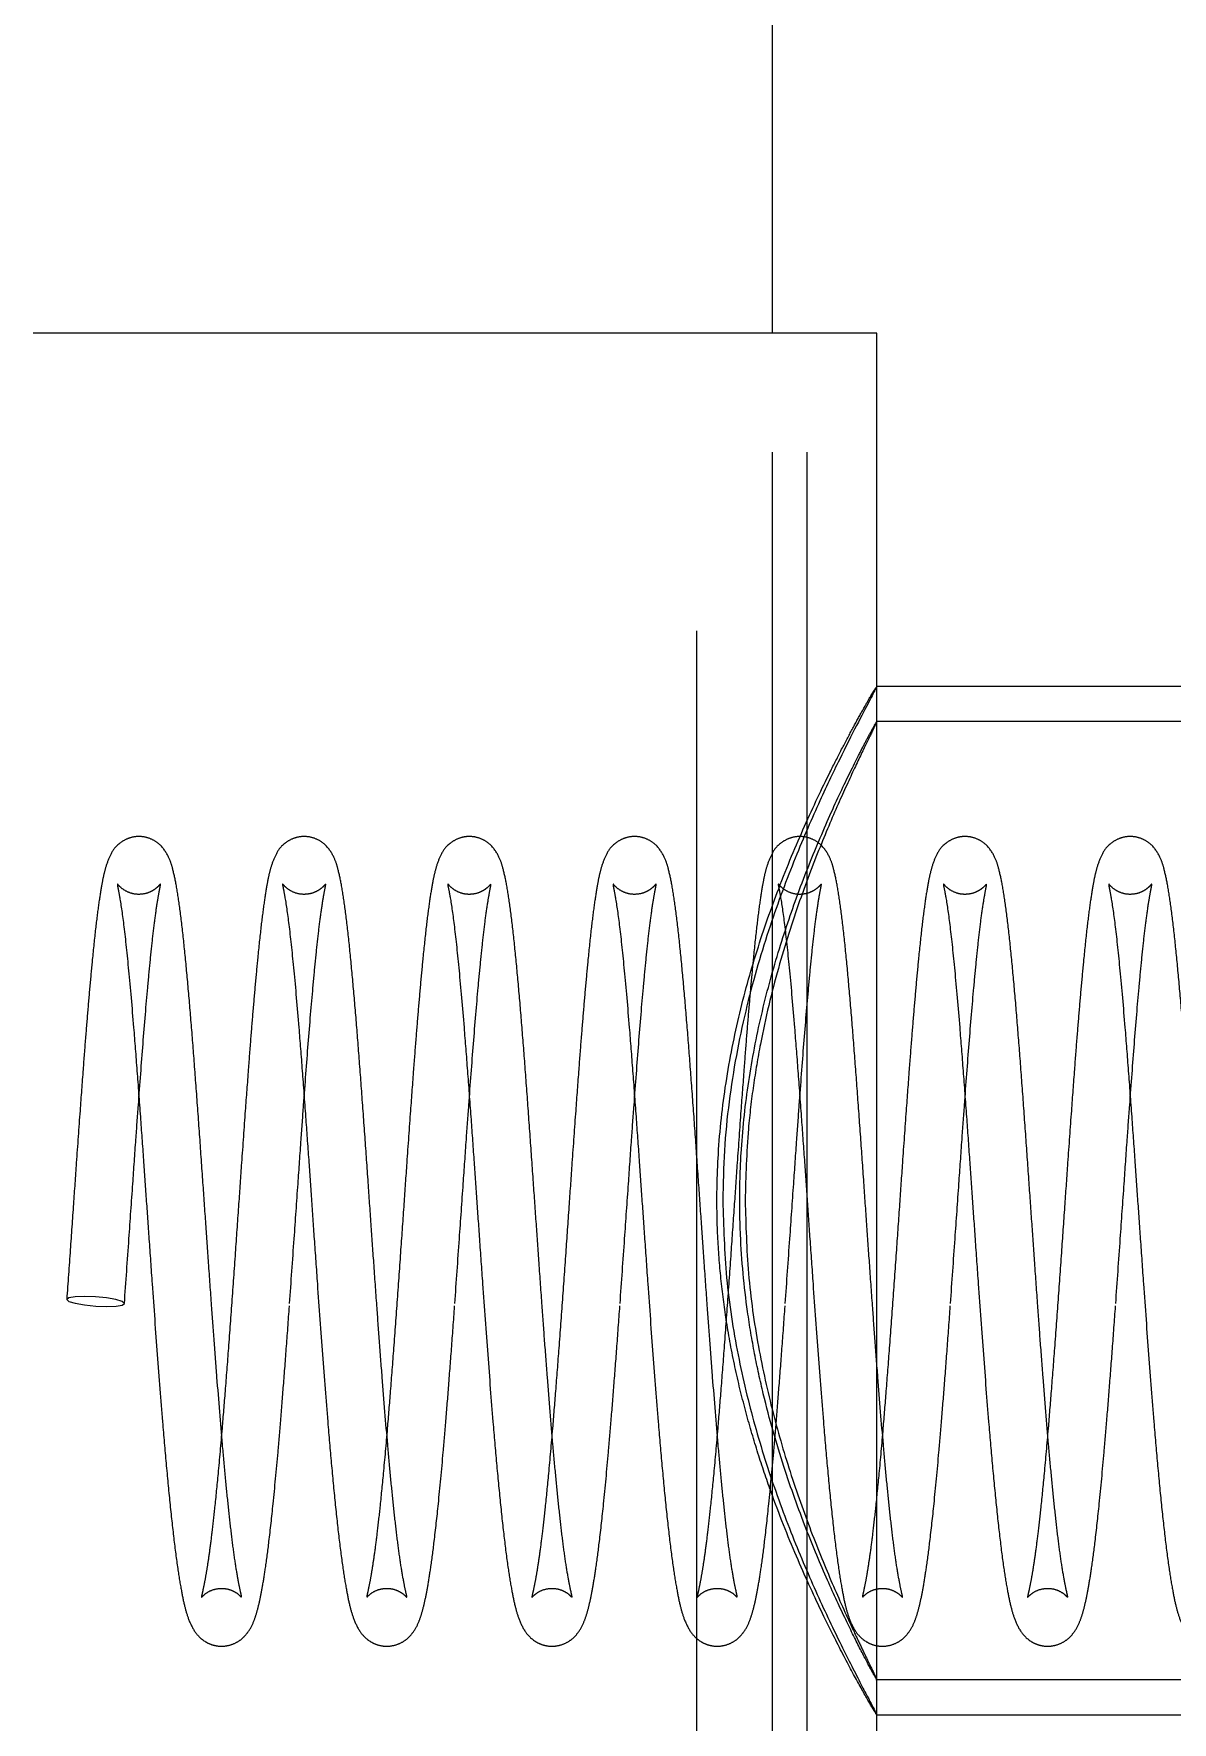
# Model space of a CAD drawing. Header units: millimetres. Extents: x 122 to 2816, y -707 to 556.
# Drawn here: x 668.119 to 669.014, y 294.078 to 295.405 of the extents above; entities that cross this region are included whole.
import ezdxf

# ---------------------------------------------------------------- set-up
doc = ezdxf.new("R2010")
doc.units = ezdxf.units.MM
doc.linetypes.add('HIDDEN', pattern=[1.905, 1.27, -0.635])

msp = doc.modelspace()

# ---------------------------------------------------------------- linework, layer by layer
at = {"color": 7, "linetype": 'HIDDEN', "lineweight": 18}
for p, q in [((668.640044, 291.76111), (668.640044, 298.942928)), ((668.699589, 293.806565), (668.699589, 295.170201)), ((668.726862, 293.806565), (668.726862, 295.170201)), ((668.781408, 294.892474), (668.781281, 294.892474)), ((668.781281, 294.892268), (668.781366, 294.892378)), ((668.781408, 294.863666), (668.781408, 294.892474)), ((668.781408, 294.084313), (668.781408, 294.892453)), ((671.385383, 294.864747), (668.780934, 294.864747)), ((668.780779, 294.112019), (671.385383, 294.112019)), ((668.781408, 294.084292), (668.781408, 294.113335)), ((668.78122, 294.08465), (668.781189, 294.084663)), ((668.781189, 294.084292), (668.781408, 294.084292))]:
    msp.add_line(p, q, dxfattribs=at)
at = {"color": 7, "linetype": 'Continuous', "lineweight": 25}
for p, q in [((668.699589, 295.170201), (668.699589, 296.079292)), ((668.781408, 295.170201), (668.118285, 295.170201)), ((668.781408, 294.892453), (668.781408, 295.170201)), ((671.29484, 294.892474), (668.781408, 294.892474)), ((668.781408, 293.806565), (668.781408, 294.084313)), ((668.781408, 294.084292), (671.29484, 294.084292))]:
    msp.add_line(p, q, dxfattribs=at)
at = {"color": 7, "linetype": 'HIDDEN', "lineweight": 18, "flags": 128}
msp.add_lwpolyline([(668.167556, 294.405428), (668.176221, 294.405105), (668.183548, 294.405385), (668.188421, 294.406224), (668.190098, 294.407495), (668.188323, 294.409005), (668.183367, 294.410523), (668.175985, 294.411818), (668.167299, 294.412694), (668.158634, 294.413017), (668.151307, 294.412737), (668.146434, 294.411898), (668.144757, 294.410627), (668.146532, 294.409117), (668.151488, 294.407599), (668.15887, 294.406304), (668.167556, 294.405428)], dxfattribs=at)
at = {"color": 7, "linetype": 'HIDDEN', "lineweight": 18}
for points, knots in [([(668.781051, 294.08472), (668.779953, 294.086484), (668.777725, 294.090064), (668.768363, 294.106554), (668.755299, 294.130761), (668.738711, 294.163518), (668.719473, 294.205125), (668.702386, 294.247481), (668.689188, 294.285736), (668.679674, 294.317318), (668.671182, 294.35097), (668.664437, 294.385015), (668.659599, 294.418823), (668.656621, 294.452227), (668.65551, 294.486568), (668.656611, 294.52872), (668.661732, 294.578226), (668.672473, 294.633284), (668.687119, 294.685805), (668.705036, 294.73661), (668.725048, 294.784274), (668.741867, 294.819504), (668.754075, 294.843469), (668.762441, 294.859265), (668.769599, 294.872333), (668.776878, 294.885223), (668.77923, 294.889092), (668.780717, 294.891539)], [0, 0, 0, 0, 0.04761776, 0.0965987, 0.14482329, 0.1941918, 0.24773546, 0.30258176, 0.33160059, 0.36083586, 0.39081037, 0.42107292, 0.44762821, 0.47442539, 0.50203432, 0.52994032, 0.57542103, 0.62213494, 0.66962424, 0.7181372, 0.77333046, 0.82995174, 0.85884131, 0.88796095, 0.91786088, 0.94805651, 1, 1, 1, 1]), ([(668.780985, 294.112583), (668.779923, 294.114422), (668.777769, 294.118151), (668.769212, 294.13437), (668.757409, 294.158013), (668.742607, 294.18982), (668.725688, 294.230021), (668.70793, 294.279017), (668.6943, 294.326298), (668.685214, 294.367915), (668.678238, 294.409365), (668.674236, 294.451671), (668.673493, 294.493477), (668.674844, 294.532803), (668.679729, 294.579403), (668.689613, 294.631597), (668.702888, 294.6813), (668.718838, 294.728772), (668.736295, 294.772609), (668.753443, 294.810602), (668.765585, 294.835211), (668.773076, 294.849728), (668.778695, 294.860277), (668.780217, 294.862855), (668.781183, 294.864491)], [0, 0, 0, 0, 0.0480685, 0.09750488, 0.14630499, 0.19628244, 0.24996506, 0.30499952, 0.36232768, 0.39185785, 0.4216684, 0.47421629, 0.50138098, 0.52881459, 0.57514629, 0.62272081, 0.67128269, 0.72093723, 0.77612406, 0.83279542, 0.88966211, 0.91899137, 0.94860314, 1, 1, 1, 1]), ([(668.780859, 294.863666), (668.78082, 294.86343), (668.780731, 294.862897), (668.775141, 294.851482), (668.765854, 294.832261), (668.753074, 294.804691), (668.737665, 294.768914), (668.720597, 294.724518), (668.703618, 294.671668), (668.691521, 294.621727), (668.684298, 294.578772), (668.679322, 294.537823), (668.678537, 294.507294), (668.678051, 294.488383)], [0, 0, 0, 0, 0.07380462, 0.16715002, 0.26301598, 0.36028347, 0.45986848, 0.56739627, 0.67777495, 0.78940171, 0.84702489, 0.90523757, 1, 1, 1, 1]), ([(668.274627, 294.41069), (668.2737, 294.39785), (668.271919, 294.373184), (668.269299, 294.339353), (668.266611, 294.305998), (668.26387, 294.275094), (668.261192, 294.248343), (668.258971, 294.228313), (668.257018, 294.212919), (668.25523, 294.200647), (668.253586, 294.190859), (668.251969, 294.182842), (668.250933, 294.178205), (668.250397, 294.176086), (668.251689, 294.177613), (668.255851, 294.181097), (668.261885, 294.183396), (668.268145, 294.183776), (668.273656, 294.18254), (668.278852, 294.17978), (668.281376, 294.177294), (668.282445, 294.1763), (668.282043, 294.17822), (668.280567, 294.184605), (668.278371, 294.196351), (668.276057, 294.21184), (668.273788, 294.230024), (668.271572, 294.250272), (668.269366, 294.272421), (668.266467, 294.304389), (668.263586, 294.340049), (668.260735, 294.377438), (668.25856, 294.407471), (668.256383, 294.438165), (668.254096, 294.470615), (668.251791, 294.503811), (668.249339, 294.538954), (668.246752, 294.574504), (668.244201, 294.608656), (668.241629, 294.640541), (668.239006, 294.669968), (668.236359, 294.696636), (668.233602, 294.719206), (668.230965, 294.736686), (668.2282, 294.748901), (668.225917, 294.756744), (668.220925, 294.765595), (668.214633, 294.771021), (668.207198, 294.774261), (668.199283, 294.774751), (668.191796, 294.772836), (668.183263, 294.767223), (668.179294, 294.76077), (668.175642, 294.751942), (668.173549, 294.743258), (668.171903, 294.734676), (668.169889, 294.722007), (668.167501, 294.703323), (668.165242, 294.681813), (668.163137, 294.659466), (668.161288, 294.638238), (668.159453, 294.615632), (668.157458, 294.589473), (668.155045, 294.556967), (668.152519, 294.521376), (668.149976, 294.484634), (668.147445, 294.4486), (668.145679, 294.423679), (668.144759, 294.41069)], [0, 0, 0, 0, 0.020869, 0.04009138, 0.05753385, 0.08056962, 0.09982051, 0.11531134, 0.12922959, 0.14230682, 0.15449448, 0.16627305, 0.17972914, 0.19501724, 0.20290581, 0.2105699, 0.21783493, 0.22346301, 0.22811497, 0.23170506, 0.23847239, 0.24920818, 0.26323757, 0.27882895, 0.29600433, 0.31331314, 0.32999583, 0.34610752, 0.36180352, 0.37754137, 0.4093354, 0.42540705, 0.44040823, 0.45842089, 0.47461431, 0.49208849, 0.51150747, 0.53182258, 0.55205363, 0.57233732, 0.59307568, 0.61441858, 0.6365678, 0.65798953, 0.67722326, 0.69046511, 0.70421176, 0.71133263, 0.71771604, 0.72319244, 0.72872031, 0.73514734, 0.7497892, 0.76401568, 0.77562123, 0.78561077, 0.80253316, 0.82172435, 0.84234366, 0.85744873, 0.87213442, 0.88634117, 0.90122014, 0.91998513, 0.94269541, 0.96000639, 0.97915427, 1, 1, 1, 1]), ([(668.404495, 294.41069), (668.403568, 294.39785), (668.401787, 294.373184), (668.399167, 294.339353), (668.396479, 294.305998), (668.393738, 294.275094), (668.39106, 294.248343), (668.388839, 294.228313), (668.386886, 294.212919), (668.385098, 294.200647), (668.383454, 294.190859), (668.381837, 294.182842), (668.380801, 294.178205), (668.380265, 294.176086), (668.381557, 294.177613), (668.385719, 294.181097), (668.391753, 294.183396), (668.398013, 294.183776), (668.403524, 294.18254), (668.40872, 294.17978), (668.411244, 294.177294), (668.412313, 294.1763), (668.411911, 294.17822), (668.410435, 294.184605), (668.408239, 294.196351), (668.405925, 294.21184), (668.403656, 294.230024), (668.40144, 294.250272), (668.399234, 294.272421), (668.396335, 294.304389), (668.393454, 294.340049), (668.390603, 294.377438), (668.388428, 294.407471), (668.386251, 294.438165), (668.383964, 294.470615), (668.381659, 294.503811), (668.379207, 294.538954), (668.37662, 294.574504), (668.374069, 294.608656), (668.371497, 294.640541), (668.368874, 294.669968), (668.366227, 294.696636), (668.36347, 294.719206), (668.360833, 294.736686), (668.358068, 294.748901), (668.355785, 294.756744), (668.350793, 294.765595), (668.344501, 294.771021), (668.337066, 294.774261), (668.329151, 294.774751), (668.321664, 294.772836), (668.313131, 294.767223), (668.309162, 294.76077), (668.30551, 294.751942), (668.303417, 294.743258), (668.301771, 294.734676), (668.299757, 294.722007), (668.297369, 294.703323), (668.29511, 294.681813), (668.293005, 294.659466), (668.291156, 294.638238), (668.289321, 294.615632), (668.287326, 294.589473), (668.284913, 294.556967), (668.282387, 294.521376), (668.279844, 294.484634), (668.277313, 294.4486), (668.275547, 294.423679), (668.274627, 294.41069)], [0, 0, 0, 0, 0.020869, 0.04009138, 0.05753385, 0.08056962, 0.09982051, 0.11531134, 0.12922959, 0.14230682, 0.15449448, 0.16627305, 0.17972914, 0.19501724, 0.20290581, 0.2105699, 0.21783493, 0.22346301, 0.22811497, 0.23170506, 0.23847239, 0.24920818, 0.26323757, 0.27882895, 0.29600433, 0.31331314, 0.32999583, 0.34610752, 0.36180352, 0.37754137, 0.4093354, 0.42540705, 0.44040823, 0.45842089, 0.47461431, 0.49208849, 0.51150747, 0.53182258, 0.55205363, 0.57233732, 0.59307568, 0.61441858, 0.6365678, 0.65798953, 0.67722326, 0.69046511, 0.70421176, 0.71133263, 0.71771604, 0.72319244, 0.72872031, 0.73514734, 0.7497892, 0.76401568, 0.77562123, 0.78561077, 0.80253316, 0.82172435, 0.84234366, 0.85744873, 0.87213442, 0.88634117, 0.90122014, 0.91998513, 0.94269541, 0.96000639, 0.97915427, 1, 1, 1, 1]), ([(668.534363, 294.41069), (668.533436, 294.39785), (668.531655, 294.373184), (668.529035, 294.339353), (668.526347, 294.305998), (668.523606, 294.275094), (668.520928, 294.248343), (668.518707, 294.228313), (668.516754, 294.212919), (668.514966, 294.200647), (668.513322, 294.190859), (668.511705, 294.182842), (668.510669, 294.178205), (668.510133, 294.176086), (668.511425, 294.177613), (668.515587, 294.181097), (668.521621, 294.183396), (668.527882, 294.183776), (668.533392, 294.18254), (668.538588, 294.17978), (668.541112, 294.177294), (668.542181, 294.1763), (668.541779, 294.17822), (668.540303, 294.184605), (668.538107, 294.196351), (668.535793, 294.21184), (668.533524, 294.230024), (668.531308, 294.250272), (668.529102, 294.272421), (668.526203, 294.304389), (668.523322, 294.340049), (668.520471, 294.377438), (668.518296, 294.407471), (668.516119, 294.438165), (668.513832, 294.470615), (668.511527, 294.503811), (668.509075, 294.538954), (668.506488, 294.574504), (668.503937, 294.608656), (668.501365, 294.640541), (668.498742, 294.669968), (668.496095, 294.696636), (668.493338, 294.719206), (668.490701, 294.736686), (668.487936, 294.748901), (668.485653, 294.756744), (668.480661, 294.765595), (668.474369, 294.771021), (668.466935, 294.774261), (668.459019, 294.774751), (668.451532, 294.772836), (668.442999, 294.767223), (668.43903, 294.76077), (668.435378, 294.751942), (668.433285, 294.743258), (668.431639, 294.734676), (668.429625, 294.722007), (668.427237, 294.703323), (668.424978, 294.681813), (668.422874, 294.659466), (668.421024, 294.638238), (668.419189, 294.615632), (668.417194, 294.589473), (668.414781, 294.556967), (668.412255, 294.521376), (668.409712, 294.484634), (668.407181, 294.4486), (668.405415, 294.423679), (668.404495, 294.41069)], [0, 0, 0, 0, 0.020869, 0.04009138, 0.05753385, 0.08056962, 0.09982051, 0.11531134, 0.12922959, 0.14230682, 0.15449448, 0.16627305, 0.17972914, 0.19501724, 0.20290581, 0.2105699, 0.21783493, 0.22346301, 0.22811497, 0.23170506, 0.23847239, 0.24920818, 0.26323757, 0.27882895, 0.29600433, 0.31331314, 0.32999583, 0.34610752, 0.36180352, 0.37754137, 0.4093354, 0.42540705, 0.44040823, 0.45842089, 0.47461431, 0.49208849, 0.51150747, 0.53182258, 0.55205363, 0.57233732, 0.59307568, 0.61441858, 0.6365678, 0.65798953, 0.67722326, 0.69046511, 0.70421176, 0.71133263, 0.71771604, 0.72319244, 0.72872031, 0.73514734, 0.7497892, 0.76401568, 0.77562123, 0.78561077, 0.80253316, 0.82172435, 0.84234366, 0.85744873, 0.87213442, 0.88634117, 0.90122014, 0.91998513, 0.94269541, 0.96000639, 0.97915427, 1, 1, 1, 1]), ([(668.664231, 294.41069), (668.663304, 294.39785), (668.661523, 294.373184), (668.658903, 294.339353), (668.656215, 294.305998), (668.653474, 294.275094), (668.650796, 294.248343), (668.648575, 294.228313), (668.646622, 294.212919), (668.644834, 294.200647), (668.64319, 294.190859), (668.641573, 294.182842), (668.640537, 294.178205), (668.640001, 294.176086), (668.641293, 294.177613), (668.645455, 294.181097), (668.651489, 294.183396), (668.65775, 294.183776), (668.66326, 294.18254), (668.668456, 294.17978), (668.67098, 294.177294), (668.672049, 294.1763), (668.671647, 294.17822), (668.670171, 294.184605), (668.667975, 294.196351), (668.665661, 294.21184), (668.663392, 294.230024), (668.661176, 294.250272), (668.65897, 294.272421), (668.656071, 294.304389), (668.65319, 294.340049), (668.650339, 294.377438), (668.648164, 294.407471), (668.645987, 294.438165), (668.6437, 294.470615), (668.641395, 294.503811), (668.638943, 294.538954), (668.636356, 294.574504), (668.633805, 294.608656), (668.631233, 294.640541), (668.62861, 294.669968), (668.625963, 294.696636), (668.623206, 294.719206), (668.620569, 294.736686), (668.617804, 294.748901), (668.615521, 294.756744), (668.610529, 294.765595), (668.604237, 294.771021), (668.596803, 294.774261), (668.588887, 294.774751), (668.5814, 294.772836), (668.572867, 294.767223), (668.568898, 294.76077), (668.565246, 294.751942), (668.563153, 294.743258), (668.561507, 294.734676), (668.559493, 294.722007), (668.557105, 294.703323), (668.554846, 294.681813), (668.552742, 294.659466), (668.550892, 294.638238), (668.549057, 294.615632), (668.547062, 294.589473), (668.544649, 294.556967), (668.542123, 294.521376), (668.53958, 294.484634), (668.537049, 294.4486), (668.535283, 294.423679), (668.534363, 294.41069)], [0, 0, 0, 0, 0.020869, 0.04009138, 0.05753385, 0.08056962, 0.09982051, 0.11531134, 0.12922959, 0.14230682, 0.15449448, 0.16627305, 0.17972914, 0.19501724, 0.20290581, 0.2105699, 0.21783493, 0.22346301, 0.22811497, 0.23170506, 0.23847239, 0.24920818, 0.26323757, 0.27882895, 0.29600433, 0.31331314, 0.32999583, 0.34610752, 0.36180352, 0.37754137, 0.4093354, 0.42540705, 0.44040823, 0.45842089, 0.47461431, 0.49208849, 0.51150747, 0.53182258, 0.55205363, 0.57233732, 0.59307568, 0.61441858, 0.6365678, 0.65798953, 0.67722326, 0.69046511, 0.70421176, 0.71133263, 0.71771604, 0.72319244, 0.72872031, 0.73514734, 0.7497892, 0.76401568, 0.77562123, 0.78561077, 0.80253316, 0.82172435, 0.84234366, 0.85744873, 0.87213442, 0.88634117, 0.90122014, 0.91998513, 0.94269541, 0.96000639, 0.97915427, 1, 1, 1, 1]), ([(668.794099, 294.41069), (668.793172, 294.39785), (668.791391, 294.373184), (668.788771, 294.339353), (668.786083, 294.305998), (668.783342, 294.275094), (668.780664, 294.248343), (668.778443, 294.228313), (668.77649, 294.212919), (668.774702, 294.200647), (668.773058, 294.190859), (668.771441, 294.182842), (668.770405, 294.178205), (668.769869, 294.176086), (668.771161, 294.177613), (668.775323, 294.181097), (668.781357, 294.183396), (668.787618, 294.183776), (668.793128, 294.18254), (668.798324, 294.17978), (668.800848, 294.177294), (668.801917, 294.1763), (668.801515, 294.17822), (668.800039, 294.184605), (668.797843, 294.196351), (668.795529, 294.21184), (668.79326, 294.230024), (668.791044, 294.250272), (668.788838, 294.272421), (668.785939, 294.304389), (668.783058, 294.340049), (668.780207, 294.377438), (668.778032, 294.407471), (668.775855, 294.438165), (668.773568, 294.470615), (668.771263, 294.503811), (668.768811, 294.538954), (668.766224, 294.574504), (668.763673, 294.608656), (668.761101, 294.640541), (668.758478, 294.669968), (668.755831, 294.696636), (668.753074, 294.719206), (668.750437, 294.736686), (668.747672, 294.748901), (668.745389, 294.756744), (668.740397, 294.765595), (668.734105, 294.771021), (668.726671, 294.774261), (668.718755, 294.774751), (668.711268, 294.772836), (668.702735, 294.767223), (668.698766, 294.76077), (668.695114, 294.751942), (668.693021, 294.743258), (668.691375, 294.734676), (668.689361, 294.722007), (668.686973, 294.703323), (668.684714, 294.681813), (668.68261, 294.659466), (668.68076, 294.638238), (668.678925, 294.615632), (668.67693, 294.589473), (668.674517, 294.556967), (668.671991, 294.521376), (668.669448, 294.484634), (668.666917, 294.4486), (668.665151, 294.423679), (668.664231, 294.41069)], [0, 0, 0, 0, 0.020869, 0.04009138, 0.05753385, 0.08056962, 0.09982051, 0.11531134, 0.12922959, 0.14230682, 0.15449448, 0.16627305, 0.17972914, 0.19501724, 0.20290581, 0.2105699, 0.21783493, 0.22346301, 0.22811497, 0.23170506, 0.23847239, 0.24920818, 0.26323757, 0.27882895, 0.29600433, 0.31331314, 0.32999583, 0.34610752, 0.36180352, 0.37754137, 0.4093354, 0.42540705, 0.44040823, 0.45842089, 0.47461431, 0.49208849, 0.51150747, 0.53182258, 0.55205363, 0.57233732, 0.59307568, 0.61441858, 0.6365678, 0.65798953, 0.67722326, 0.69046511, 0.70421176, 0.71133263, 0.71771604, 0.72319244, 0.72872031, 0.73514734, 0.7497892, 0.76401568, 0.77562123, 0.78561077, 0.80253316, 0.82172435, 0.84234366, 0.85744873, 0.87213442, 0.88634117, 0.90122014, 0.91998513, 0.94269541, 0.96000639, 0.97915427, 1, 1, 1, 1]), ([(668.923967, 294.41069), (668.92304, 294.39785), (668.921259, 294.373184), (668.918639, 294.339353), (668.915951, 294.305998), (668.91321, 294.275094), (668.910532, 294.248343), (668.908311, 294.228313), (668.906358, 294.212919), (668.90457, 294.200647), (668.902926, 294.190859), (668.901309, 294.182842), (668.900273, 294.178205), (668.899737, 294.176086), (668.901029, 294.177613), (668.905191, 294.181097), (668.911225, 294.183396), (668.917486, 294.183776), (668.922996, 294.18254), (668.928192, 294.17978), (668.930716, 294.177294), (668.931785, 294.1763), (668.931383, 294.17822), (668.929907, 294.184605), (668.927711, 294.196351), (668.925397, 294.21184), (668.923128, 294.230024), (668.920912, 294.250272), (668.918706, 294.272421), (668.915807, 294.304389), (668.912926, 294.340049), (668.910075, 294.377438), (668.9079, 294.407471), (668.905723, 294.438165), (668.903436, 294.470615), (668.901131, 294.503811), (668.89868, 294.538954), (668.896092, 294.574504), (668.893541, 294.608656), (668.890969, 294.640541), (668.888346, 294.669968), (668.885699, 294.696636), (668.882942, 294.719206), (668.880305, 294.736686), (668.87754, 294.748901), (668.875257, 294.756744), (668.870265, 294.765595), (668.863973, 294.771021), (668.856539, 294.774261), (668.848623, 294.774751), (668.841136, 294.772836), (668.832603, 294.767223), (668.828634, 294.76077), (668.824982, 294.751942), (668.822889, 294.743258), (668.821243, 294.734676), (668.819229, 294.722007), (668.816841, 294.703323), (668.814582, 294.681813), (668.812478, 294.659466), (668.810628, 294.638238), (668.808793, 294.615632), (668.806798, 294.589473), (668.804385, 294.556967), (668.801859, 294.521376), (668.799316, 294.484634), (668.796785, 294.4486), (668.795019, 294.423679), (668.794099, 294.41069)], [0, 0, 0, 0, 0.020869, 0.04009138, 0.05753385, 0.08056962, 0.09982051, 0.11531134, 0.12922959, 0.14230682, 0.15449448, 0.16627305, 0.17972914, 0.19501724, 0.20290581, 0.2105699, 0.21783493, 0.22346301, 0.22811497, 0.23170506, 0.23847239, 0.24920818, 0.26323757, 0.27882895, 0.29600433, 0.31331314, 0.32999583, 0.34610752, 0.36180352, 0.37754137, 0.4093354, 0.42540705, 0.44040823, 0.45842089, 0.47461431, 0.49208849, 0.51150747, 0.53182258, 0.55205363, 0.57233732, 0.59307568, 0.61441858, 0.6365678, 0.65798953, 0.67722326, 0.69046511, 0.70421176, 0.71133263, 0.71771604, 0.72319244, 0.72872031, 0.73514734, 0.7497892, 0.76401568, 0.77562123, 0.78561077, 0.80253316, 0.82172435, 0.84234366, 0.85744873, 0.87213442, 0.88634117, 0.90122014, 0.91998513, 0.94269541, 0.96000639, 0.97915427, 1, 1, 1, 1]), ([(669.053835, 294.41069), (669.052908, 294.39785), (669.051127, 294.373184), (669.048507, 294.339353), (669.045819, 294.305998), (669.043078, 294.275094), (669.0404, 294.248343), (669.038179, 294.228313), (669.036227, 294.212919), (669.034438, 294.200647), (669.032794, 294.190859), (669.031177, 294.182842), (669.030141, 294.178205), (669.029605, 294.176086), (669.030897, 294.177613), (669.035059, 294.181097), (669.041093, 294.183396), (669.047354, 294.183776), (669.052864, 294.18254), (669.05806, 294.17978), (669.060584, 294.177294), (669.061653, 294.1763), (669.061251, 294.17822), (669.059775, 294.184605), (669.057579, 294.196351), (669.055265, 294.21184), (669.052996, 294.230024), (669.05078, 294.250272), (669.048574, 294.272421), (669.045675, 294.304389), (669.042794, 294.340049), (669.039943, 294.377438), (669.037768, 294.407471), (669.035591, 294.438165), (669.033304, 294.470615), (669.030999, 294.503811), (669.028548, 294.538954), (669.02596, 294.574504), (669.023409, 294.608656), (669.020837, 294.640541), (669.018214, 294.669968), (669.015567, 294.696636), (669.01281, 294.719206), (669.010173, 294.736686), (669.007408, 294.748901), (669.005125, 294.756744), (669.000133, 294.765595), (668.993841, 294.771021), (668.986407, 294.774261), (668.978491, 294.774751), (668.971004, 294.772836), (668.962471, 294.767223), (668.958502, 294.76077), (668.95485, 294.751942), (668.952757, 294.743258), (668.951111, 294.734676), (668.949097, 294.722007), (668.946709, 294.703323), (668.94445, 294.681813), (668.942346, 294.659466), (668.940496, 294.638238), (668.938661, 294.615632), (668.936666, 294.589473), (668.934253, 294.556967), (668.931727, 294.521376), (668.929184, 294.484634), (668.926653, 294.4486), (668.924887, 294.423679), (668.923967, 294.41069)], [0, 0, 0, 0, 0.020869, 0.04009138, 0.05753385, 0.08056962, 0.09982051, 0.11531134, 0.12922959, 0.14230682, 0.15449448, 0.16627305, 0.17972914, 0.19501724, 0.20290581, 0.2105699, 0.21783493, 0.22346301, 0.22811497, 0.23170506, 0.23847239, 0.24920818, 0.26323757, 0.27882895, 0.29600433, 0.31331314, 0.32999583, 0.34610752, 0.36180352, 0.37754137, 0.4093354, 0.42540705, 0.44040823, 0.45842089, 0.47461431, 0.49208849, 0.51150747, 0.53182258, 0.55205363, 0.57233732, 0.59307568, 0.61441858, 0.6365678, 0.65798953, 0.67722326, 0.69046511, 0.70421176, 0.71133263, 0.71771604, 0.72319244, 0.72872031, 0.73514734, 0.7497892, 0.76401568, 0.77562123, 0.78561077, 0.80253316, 0.82172435, 0.84234366, 0.85744873, 0.87213442, 0.88634117, 0.90122014, 0.91998513, 0.94269541, 0.96000639, 0.97915427, 1, 1, 1, 1]), ([(668.190096, 294.407432), (668.191298, 294.424389), (668.193521, 294.45576), (668.196549, 294.49917), (668.198986, 294.534196), (668.201692, 294.571521), (668.204785, 294.612948), (668.20789, 294.649984), (668.210415, 294.676645), (668.212348, 294.695234), (668.214338, 294.711566), (668.216324, 294.725015), (668.217978, 294.733772), (668.218637, 294.737172), (668.218287, 294.737015), (668.216504, 294.735102), (668.214724, 294.733464), (668.211265, 294.731154), (668.206349, 294.729281), (668.199944, 294.728749), (668.193562, 294.73016), (668.18794, 294.733498), (668.18505, 294.736768), (668.184686, 294.737079), (668.184437, 294.73671), (668.185038, 294.734076), (668.18693, 294.724226), (668.189792, 294.704346), (668.193415, 294.669964), (668.196896, 294.630403), (668.199961, 294.590843), (668.202556, 294.555691), (668.204981, 294.521818), (668.207207, 294.489621), (668.209485, 294.457006), (668.212403, 294.415706), (668.215913, 294.366657), (668.219624, 294.31951), (668.222887, 294.281092), (668.225854, 294.250216), (668.228889, 294.222319), (668.231857, 294.199468), (668.234755, 294.181994), (668.237101, 294.170479), (668.240315, 294.159186), (668.244724, 294.149925), (668.250467, 294.143351), (668.257524, 294.139576), (668.263687, 294.138004), (668.270399, 294.13802), (668.278142, 294.140629), (668.283204, 294.144391), (668.288441, 294.150269), (668.291904, 294.157462), (668.294315, 294.164806), (668.296696, 294.174427), (668.298851, 294.185744), (668.301197, 294.20048), (668.303962, 294.221383), (668.30722, 294.25119), (668.310317, 294.283806), (668.312995, 294.315639), (668.315213, 294.343437), (668.317572, 294.374235), (668.319153, 294.39617), (668.319964, 294.407432)], [0, 0, 0, 0, 0.02709918, 0.05013506, 0.069032, 0.08412927, 0.11284598, 0.14260399, 0.1581783, 0.17432914, 0.19117147, 0.20859139, 0.22510071, 0.24002201, 0.25294536, 0.25773198, 0.26130913, 0.2644084, 0.26844619, 0.27311308, 0.27903902, 0.285741, 0.29249435, 0.29935424, 0.30623865, 0.31992268, 0.33345239, 0.36174048, 0.39209497, 0.42355142, 0.44477071, 0.46568063, 0.48443131, 0.50083581, 0.5176178, 0.53637714, 0.56653202, 0.59684393, 0.61719809, 0.63830944, 0.66004579, 0.68179037, 0.70094163, 0.71730394, 0.73064042, 0.74635026, 0.76015047, 0.76521678, 0.76969456, 0.7751261, 0.78154292, 0.78825051, 0.79495616, 0.80806983, 0.82120917, 0.83457861, 0.84825608, 0.86338232, 0.88251478, 0.9056937, 0.93307106, 0.94824074, 0.96446583, 0.98175499, 1, 1, 1, 1]), ([(668.319964, 294.407432), (668.321166, 294.424389), (668.323389, 294.45576), (668.326417, 294.49917), (668.328854, 294.534196), (668.33156, 294.571521), (668.334653, 294.612948), (668.337758, 294.649984), (668.340283, 294.676645), (668.342216, 294.695234), (668.344206, 294.711566), (668.346192, 294.725015), (668.347846, 294.733772), (668.348505, 294.737172), (668.348155, 294.737015), (668.346372, 294.735102), (668.344592, 294.733464), (668.341133, 294.731154), (668.336217, 294.729281), (668.329812, 294.728749), (668.32343, 294.73016), (668.317808, 294.733498), (668.314918, 294.736768), (668.314554, 294.737079), (668.314305, 294.73671), (668.314906, 294.734076), (668.316798, 294.724226), (668.31966, 294.704346), (668.323283, 294.669964), (668.326764, 294.630403), (668.329829, 294.590843), (668.332424, 294.555691), (668.334849, 294.521818), (668.337075, 294.489621), (668.339353, 294.457006), (668.342271, 294.415706), (668.345781, 294.366657), (668.349492, 294.31951), (668.352755, 294.281092), (668.355722, 294.250216), (668.358757, 294.222319), (668.361725, 294.199468), (668.364623, 294.181994), (668.366969, 294.170479), (668.370183, 294.159186), (668.374592, 294.149925), (668.380335, 294.143351), (668.387392, 294.139576), (668.393555, 294.138004), (668.400267, 294.13802), (668.40801, 294.140629), (668.413072, 294.144391), (668.418309, 294.150269), (668.421772, 294.157462), (668.424183, 294.164806), (668.426564, 294.174427), (668.428719, 294.185744), (668.431065, 294.20048), (668.43383, 294.221383), (668.437088, 294.25119), (668.440185, 294.283806), (668.442863, 294.315639), (668.445081, 294.343437), (668.44744, 294.374235), (668.449021, 294.39617), (668.449832, 294.407432)], [0, 0, 0, 0, 0.02709918, 0.05013506, 0.069032, 0.08412927, 0.11284598, 0.14260399, 0.1581783, 0.17432914, 0.19117147, 0.20859139, 0.22510071, 0.24002201, 0.25294536, 0.25773198, 0.26130913, 0.2644084, 0.26844619, 0.27311308, 0.27903902, 0.285741, 0.29249435, 0.29935424, 0.30623865, 0.31992268, 0.33345239, 0.36174048, 0.39209497, 0.42355142, 0.44477071, 0.46568063, 0.48443131, 0.50083581, 0.5176178, 0.53637714, 0.56653202, 0.59684393, 0.61719809, 0.63830944, 0.66004579, 0.68179037, 0.70094163, 0.71730394, 0.73064042, 0.74635026, 0.76015047, 0.76521678, 0.76969456, 0.7751261, 0.78154292, 0.78825051, 0.79495616, 0.80806983, 0.82120917, 0.83457861, 0.84825608, 0.86338232, 0.88251478, 0.9056937, 0.93307106, 0.94824074, 0.96446583, 0.98175499, 1, 1, 1, 1]), ([(668.449832, 294.407432), (668.451034, 294.424389), (668.453257, 294.45576), (668.456285, 294.49917), (668.458722, 294.534196), (668.461428, 294.571521), (668.464521, 294.612948), (668.467626, 294.649984), (668.470151, 294.676645), (668.472084, 294.695234), (668.474074, 294.711566), (668.47606, 294.725015), (668.477714, 294.733772), (668.478373, 294.737172), (668.478023, 294.737015), (668.47624, 294.735102), (668.47446, 294.733464), (668.471001, 294.731154), (668.466085, 294.729281), (668.45968, 294.728749), (668.453298, 294.73016), (668.447676, 294.733498), (668.444786, 294.736768), (668.444422, 294.737079), (668.444173, 294.73671), (668.444774, 294.734076), (668.446666, 294.724226), (668.449528, 294.704346), (668.453152, 294.669964), (668.456632, 294.630403), (668.459697, 294.590843), (668.462292, 294.555691), (668.464717, 294.521818), (668.466943, 294.489621), (668.469221, 294.457006), (668.472139, 294.415706), (668.475649, 294.366657), (668.47936, 294.31951), (668.482623, 294.281092), (668.48559, 294.250216), (668.488625, 294.222319), (668.491593, 294.199468), (668.494491, 294.181994), (668.496837, 294.170479), (668.500051, 294.159186), (668.50446, 294.149925), (668.510203, 294.143351), (668.51726, 294.139576), (668.523423, 294.138004), (668.530135, 294.13802), (668.537878, 294.140629), (668.54294, 294.144391), (668.548177, 294.150269), (668.55164, 294.157462), (668.554051, 294.164806), (668.556432, 294.174427), (668.558587, 294.185744), (668.560933, 294.20048), (668.563698, 294.221383), (668.566956, 294.25119), (668.570053, 294.283806), (668.572731, 294.315639), (668.574949, 294.343437), (668.577308, 294.374235), (668.578889, 294.39617), (668.5797, 294.407432)], [0, 0, 0, 0, 0.02709918, 0.05013506, 0.069032, 0.08412927, 0.11284598, 0.14260399, 0.1581783, 0.17432914, 0.19117147, 0.20859139, 0.22510071, 0.24002201, 0.25294536, 0.25773198, 0.26130913, 0.2644084, 0.26844619, 0.27311308, 0.27903902, 0.285741, 0.29249435, 0.29935424, 0.30623865, 0.31992268, 0.33345239, 0.36174048, 0.39209497, 0.42355142, 0.44477071, 0.46568063, 0.48443131, 0.50083581, 0.5176178, 0.53637714, 0.56653202, 0.59684393, 0.61719809, 0.63830944, 0.66004579, 0.68179037, 0.70094163, 0.71730394, 0.73064042, 0.74635026, 0.76015047, 0.76521678, 0.76969456, 0.7751261, 0.78154292, 0.78825051, 0.79495616, 0.80806983, 0.82120917, 0.83457861, 0.84825608, 0.86338232, 0.88251478, 0.9056937, 0.93307106, 0.94824074, 0.96446583, 0.98175499, 1, 1, 1, 1]), ([(668.5797, 294.407432), (668.580902, 294.424389), (668.583125, 294.45576), (668.586153, 294.49917), (668.58859, 294.534196), (668.591296, 294.571521), (668.594389, 294.612948), (668.597494, 294.649984), (668.600019, 294.676645), (668.601952, 294.695234), (668.603942, 294.711566), (668.605928, 294.725015), (668.607582, 294.733772), (668.608241, 294.737172), (668.607891, 294.737015), (668.606108, 294.735102), (668.604328, 294.733464), (668.600869, 294.731154), (668.595953, 294.729281), (668.589548, 294.728749), (668.583166, 294.73016), (668.577544, 294.733498), (668.574654, 294.736768), (668.57429, 294.737079), (668.574041, 294.73671), (668.574642, 294.734076), (668.576534, 294.724226), (668.579396, 294.704346), (668.58302, 294.669964), (668.5865, 294.630403), (668.589565, 294.590843), (668.59216, 294.555691), (668.594585, 294.521818), (668.596811, 294.489621), (668.599089, 294.457006), (668.602007, 294.415706), (668.605517, 294.366657), (668.609228, 294.31951), (668.612491, 294.281092), (668.615458, 294.250216), (668.618493, 294.222319), (668.621461, 294.199468), (668.624359, 294.181994), (668.626705, 294.170479), (668.629919, 294.159186), (668.634328, 294.149925), (668.640071, 294.143351), (668.647128, 294.139576), (668.653291, 294.138004), (668.660003, 294.13802), (668.667746, 294.140629), (668.672808, 294.144391), (668.678045, 294.150269), (668.681508, 294.157462), (668.683919, 294.164806), (668.6863, 294.174427), (668.688455, 294.185744), (668.690801, 294.20048), (668.693566, 294.221383), (668.696824, 294.25119), (668.699921, 294.283806), (668.702599, 294.315639), (668.704817, 294.343437), (668.707176, 294.374235), (668.708757, 294.39617), (668.709568, 294.407432)], [0, 0, 0, 0, 0.02709918, 0.05013506, 0.069032, 0.08412927, 0.11284598, 0.14260399, 0.1581783, 0.17432914, 0.19117147, 0.20859139, 0.22510071, 0.24002201, 0.25294536, 0.25773198, 0.26130913, 0.2644084, 0.26844619, 0.27311308, 0.27903902, 0.285741, 0.29249435, 0.29935424, 0.30623865, 0.31992268, 0.33345239, 0.36174048, 0.39209497, 0.42355142, 0.44477071, 0.46568063, 0.48443131, 0.50083581, 0.5176178, 0.53637714, 0.56653202, 0.59684393, 0.61719809, 0.63830944, 0.66004579, 0.68179037, 0.70094163, 0.71730394, 0.73064042, 0.74635026, 0.76015047, 0.76521678, 0.76969456, 0.7751261, 0.78154292, 0.78825051, 0.79495616, 0.80806983, 0.82120917, 0.83457861, 0.84825608, 0.86338232, 0.88251478, 0.9056937, 0.93307106, 0.94824074, 0.96446583, 0.98175499, 1, 1, 1, 1]), ([(668.709568, 294.407432), (668.71077, 294.424389), (668.712993, 294.45576), (668.716021, 294.49917), (668.718458, 294.534196), (668.721164, 294.571521), (668.724257, 294.612948), (668.727362, 294.649984), (668.729887, 294.676645), (668.73182, 294.695234), (668.73381, 294.711566), (668.735796, 294.725015), (668.73745, 294.733772), (668.738109, 294.737172), (668.737759, 294.737015), (668.735976, 294.735102), (668.734196, 294.733464), (668.730737, 294.731154), (668.725821, 294.729281), (668.719417, 294.728749), (668.713034, 294.73016), (668.707412, 294.733498), (668.704522, 294.736768), (668.704158, 294.737079), (668.703909, 294.73671), (668.70451, 294.734076), (668.706402, 294.724226), (668.709264, 294.704346), (668.712888, 294.669964), (668.716368, 294.630403), (668.719433, 294.590843), (668.722028, 294.555691), (668.724453, 294.521818), (668.726679, 294.489621), (668.728957, 294.457006), (668.731875, 294.415706), (668.735385, 294.366657), (668.739096, 294.31951), (668.742359, 294.281092), (668.745326, 294.250216), (668.748361, 294.222319), (668.751329, 294.199468), (668.754227, 294.181994), (668.756573, 294.170479), (668.759787, 294.159186), (668.764196, 294.149925), (668.769939, 294.143351), (668.776996, 294.139576), (668.783159, 294.138004), (668.789871, 294.13802), (668.797614, 294.140629), (668.802676, 294.144391), (668.807913, 294.150269), (668.811376, 294.157462), (668.813787, 294.164806), (668.816168, 294.174427), (668.818323, 294.185744), (668.820669, 294.20048), (668.823434, 294.221383), (668.826692, 294.25119), (668.829789, 294.283806), (668.832467, 294.315639), (668.834685, 294.343437), (668.837044, 294.374235), (668.838625, 294.39617), (668.839436, 294.407432)], [0, 0, 0, 0, 0.02709918, 0.05013506, 0.069032, 0.08412927, 0.11284598, 0.14260399, 0.1581783, 0.17432914, 0.19117147, 0.20859139, 0.22510071, 0.24002201, 0.25294536, 0.25773198, 0.26130913, 0.2644084, 0.26844619, 0.27311308, 0.27903902, 0.285741, 0.29249435, 0.29935424, 0.30623865, 0.31992268, 0.33345239, 0.36174048, 0.39209497, 0.42355142, 0.44477071, 0.46568063, 0.48443131, 0.50083581, 0.5176178, 0.53637714, 0.56653202, 0.59684393, 0.61719809, 0.63830944, 0.66004579, 0.68179037, 0.70094163, 0.71730394, 0.73064042, 0.74635026, 0.76015047, 0.76521678, 0.76969456, 0.7751261, 0.78154292, 0.78825051, 0.79495616, 0.80806983, 0.82120917, 0.83457861, 0.84825608, 0.86338232, 0.88251478, 0.9056937, 0.93307106, 0.94824074, 0.96446583, 0.98175499, 1, 1, 1, 1]), ([(668.839436, 294.407432), (668.840638, 294.424389), (668.842861, 294.45576), (668.845889, 294.49917), (668.848326, 294.534196), (668.851032, 294.571521), (668.854125, 294.612948), (668.85723, 294.649984), (668.859755, 294.676645), (668.861688, 294.695234), (668.863678, 294.711566), (668.865664, 294.725015), (668.867318, 294.733772), (668.867977, 294.737172), (668.867627, 294.737015), (668.865844, 294.735102), (668.864064, 294.733464), (668.860605, 294.731154), (668.855689, 294.729281), (668.849285, 294.728749), (668.842902, 294.73016), (668.83728, 294.733498), (668.83439, 294.736768), (668.834026, 294.737079), (668.833777, 294.73671), (668.834378, 294.734076), (668.83627, 294.724226), (668.839132, 294.704346), (668.842756, 294.669964), (668.846236, 294.630403), (668.849301, 294.590843), (668.851896, 294.555691), (668.854321, 294.521818), (668.856547, 294.489621), (668.858825, 294.457006), (668.861743, 294.415706), (668.865253, 294.366657), (668.868964, 294.31951), (668.872227, 294.281092), (668.875194, 294.250216), (668.878229, 294.222319), (668.881197, 294.199468), (668.884095, 294.181994), (668.886441, 294.170479), (668.889655, 294.159186), (668.894064, 294.149925), (668.899807, 294.143351), (668.906864, 294.139576), (668.913027, 294.138004), (668.919739, 294.13802), (668.927482, 294.140629), (668.932544, 294.144391), (668.937781, 294.150269), (668.941244, 294.157462), (668.943655, 294.164806), (668.946036, 294.174427), (668.948191, 294.185744), (668.950537, 294.20048), (668.953302, 294.221383), (668.95656, 294.25119), (668.959657, 294.283806), (668.962335, 294.315639), (668.964553, 294.343437), (668.966912, 294.374235), (668.968493, 294.39617), (668.969304, 294.407432)], [0, 0, 0, 0, 0.02709918, 0.05013506, 0.069032, 0.08412927, 0.11284598, 0.14260399, 0.1581783, 0.17432914, 0.19117147, 0.20859139, 0.22510071, 0.24002201, 0.25294536, 0.25773198, 0.26130913, 0.2644084, 0.26844619, 0.27311308, 0.27903902, 0.285741, 0.29249435, 0.29935424, 0.30623865, 0.31992268, 0.33345239, 0.36174048, 0.39209497, 0.42355142, 0.44477071, 0.46568063, 0.48443131, 0.50083581, 0.5176178, 0.53637714, 0.56653202, 0.59684393, 0.61719809, 0.63830944, 0.66004579, 0.68179037, 0.70094163, 0.71730394, 0.73064042, 0.74635026, 0.76015047, 0.76521678, 0.76969456, 0.7751261, 0.78154292, 0.78825051, 0.79495616, 0.80806983, 0.82120917, 0.83457861, 0.84825608, 0.86338232, 0.88251478, 0.9056937, 0.93307106, 0.94824074, 0.96446583, 0.98175499, 1, 1, 1, 1]), ([(668.969304, 294.407432), (668.970506, 294.424389), (668.972729, 294.45576), (668.975757, 294.49917), (668.978194, 294.534196), (668.9809, 294.571521), (668.983993, 294.612948), (668.987098, 294.649984), (668.989623, 294.676645), (668.991556, 294.695234), (668.993546, 294.711566), (668.995532, 294.725015), (668.997186, 294.733772), (668.997845, 294.737172), (668.997495, 294.737015), (668.995712, 294.735102), (668.993932, 294.733464), (668.990473, 294.731154), (668.985557, 294.729281), (668.979153, 294.728749), (668.97277, 294.73016), (668.967148, 294.733498), (668.964258, 294.736768), (668.963894, 294.737079), (668.963645, 294.73671), (668.964246, 294.734076), (668.966138, 294.724226), (668.969, 294.704346), (668.972624, 294.669964), (668.976104, 294.630403), (668.979169, 294.590843), (668.981764, 294.555691), (668.984189, 294.521818), (668.986415, 294.489621), (668.988694, 294.457006), (668.991611, 294.415706), (668.995121, 294.366657), (668.998832, 294.31951), (669.002095, 294.281092), (669.005062, 294.250216), (669.008097, 294.222319), (669.011065, 294.199468), (669.013963, 294.181994), (669.016309, 294.170479), (669.019523, 294.159186), (669.023932, 294.149925), (669.029675, 294.143351), (669.036732, 294.139576), (669.042895, 294.138004), (669.049607, 294.13802), (669.05735, 294.140629), (669.062412, 294.144391), (669.067649, 294.150269), (669.071112, 294.157462), (669.073523, 294.164806), (669.075904, 294.174427), (669.078059, 294.185744), (669.080405, 294.20048), (669.08317, 294.221383), (669.086428, 294.25119), (669.089525, 294.283806), (669.092203, 294.315639), (669.094421, 294.343437), (669.09678, 294.374235), (669.098361, 294.39617), (669.099172, 294.407432)], [0, 0, 0, 0, 0.02709918, 0.05013506, 0.069032, 0.08412927, 0.11284598, 0.14260399, 0.1581783, 0.17432914, 0.19117147, 0.20859139, 0.22510071, 0.24002201, 0.25294536, 0.25773198, 0.26130913, 0.2644084, 0.26844619, 0.27311308, 0.27903902, 0.285741, 0.29249435, 0.29935424, 0.30623865, 0.31992268, 0.33345239, 0.36174048, 0.39209497, 0.42355142, 0.44477071, 0.46568063, 0.48443131, 0.50083581, 0.5176178, 0.53637714, 0.56653202, 0.59684393, 0.61719809, 0.63830944, 0.66004579, 0.68179037, 0.70094163, 0.71730394, 0.73064042, 0.74635026, 0.76015047, 0.76521678, 0.76969456, 0.7751261, 0.78154292, 0.78825051, 0.79495616, 0.80806983, 0.82120917, 0.83457861, 0.84825608, 0.86338232, 0.88251478, 0.9056937, 0.93307106, 0.94824074, 0.96446583, 0.98175499, 1, 1, 1, 1]), ([(668.678051, 294.488383), (668.67857, 294.469176), (668.679626, 294.430139), (668.687773, 294.373771), (668.699593, 294.320385), (668.714395, 294.270494), (668.731016, 294.224393), (668.748052, 294.183277), (668.760872, 294.155146), (668.76946, 294.137052), (668.776055, 294.123407), (668.780948, 294.113439), (668.780796, 294.113364), (668.780737, 294.113335)], [0, 0, 0, 0, 0.0962661, 0.1956491, 0.2918382, 0.39040115, 0.49521922, 0.60266086, 0.71478096, 0.77252843, 0.83080808, 0.93426735, 1, 1, 1, 1])]:
    msp.add_open_spline(points, degree=3, knots=knots, dxfattribs=at)
at = {"color": 7, "linetype": 'Continuous', "lineweight": 25}
for points, knots in [([(668.781366, 294.892378), (668.78138, 294.892396), (668.781637, 294.892736), (668.780373, 294.890147), (668.776049, 294.881838), (668.766121, 294.862907), (668.752406, 294.835833), (668.735355, 294.800053), (668.715959, 294.755209), (668.699244, 294.710137), (668.68681, 294.669945), (668.678184, 294.637241), (668.670779, 294.602545), (668.665047, 294.565855), (668.661204, 294.527617), (668.660712, 294.501518), (668.660464, 294.488383)], [0, 0, 0, 0, 0.00295558, 0.05545436, 0.1472043, 0.24147086, 0.33639032, 0.43353072, 0.53955307, 0.64824582, 0.70458357, 0.76136515, 0.81968354, 0.87860664, 0.93890453, 1, 1, 1, 1]), ([(668.660464, 294.488383), (668.661064, 294.468045), (668.662286, 294.426695), (668.671682, 294.367053), (668.685252, 294.31062), (668.702268, 294.257596), (668.72146, 294.208261), (668.737891, 294.171436), (668.750248, 294.145542), (668.759012, 294.127873), (668.766739, 294.112744), (668.774774, 294.097327), (668.779626, 294.088093), (668.781467, 294.084405), (668.781271, 294.0846), (668.78122, 294.08465)], [0, 0, 0, 0, 0.09454133, 0.19221592, 0.28666703, 0.38339106, 0.48772326, 0.59459522, 0.65096808, 0.70777355, 0.76604, 0.82485978, 0.92811285, 0.98142796, 1, 1, 1, 1])]:
    msp.add_open_spline(points, degree=3, knots=knots, dxfattribs=at)

doc.saveas('drawing.dxf')
